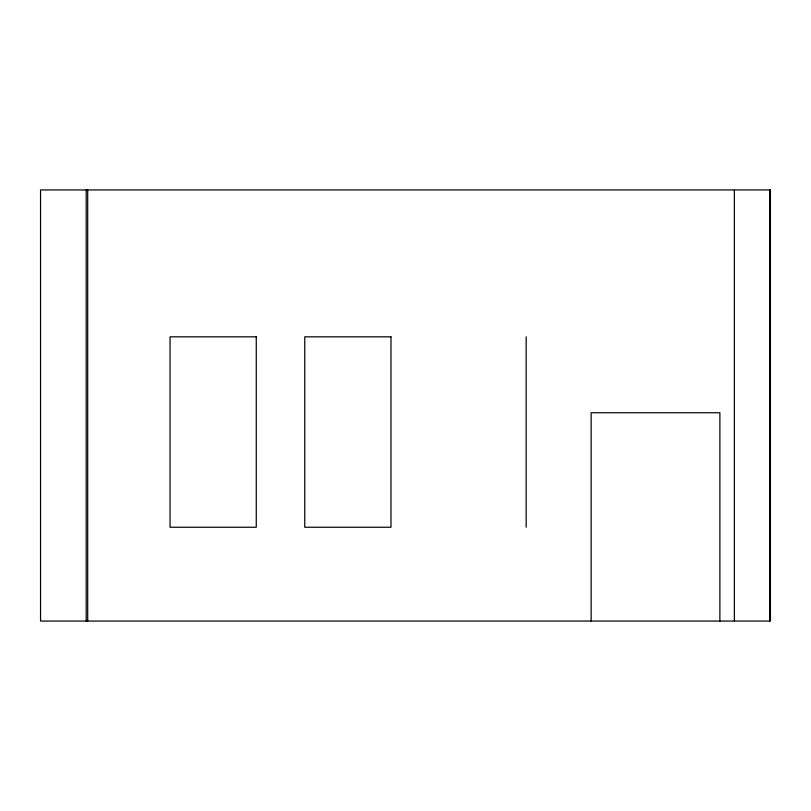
<?xml version="1.0" encoding="UTF-8"?>
<svg xmlns="http://www.w3.org/2000/svg" width="811" height="811" viewBox="0 0 811 811"><rect width="100%" height="100%" fill="white"/><g stroke="black" fill="none" stroke-linecap="round" stroke-linejoin="round"><path stroke-width="1.22" d="M769.72 189.946L769.72 621.054M734.371 189.946L734.371 621.054M719.884 621.054L719.884 412.758L591.148 412.758L591.148 621.054M526.157 336.829L526.157 527.241M87.7 189.946L87.7 621.054M86.209 189.946L86.209 621.054M770.45 189.946L40.55 189.946L40.55 621.054L770.45 621.054L770.45 189.946M256.266 336.829L170.046 336.829L170.046 527.241L256.266 527.241L256.266 336.829M390.983 336.829L304.764 336.829L304.764 527.241L390.983 527.241L390.983 336.829"/></g></svg>
